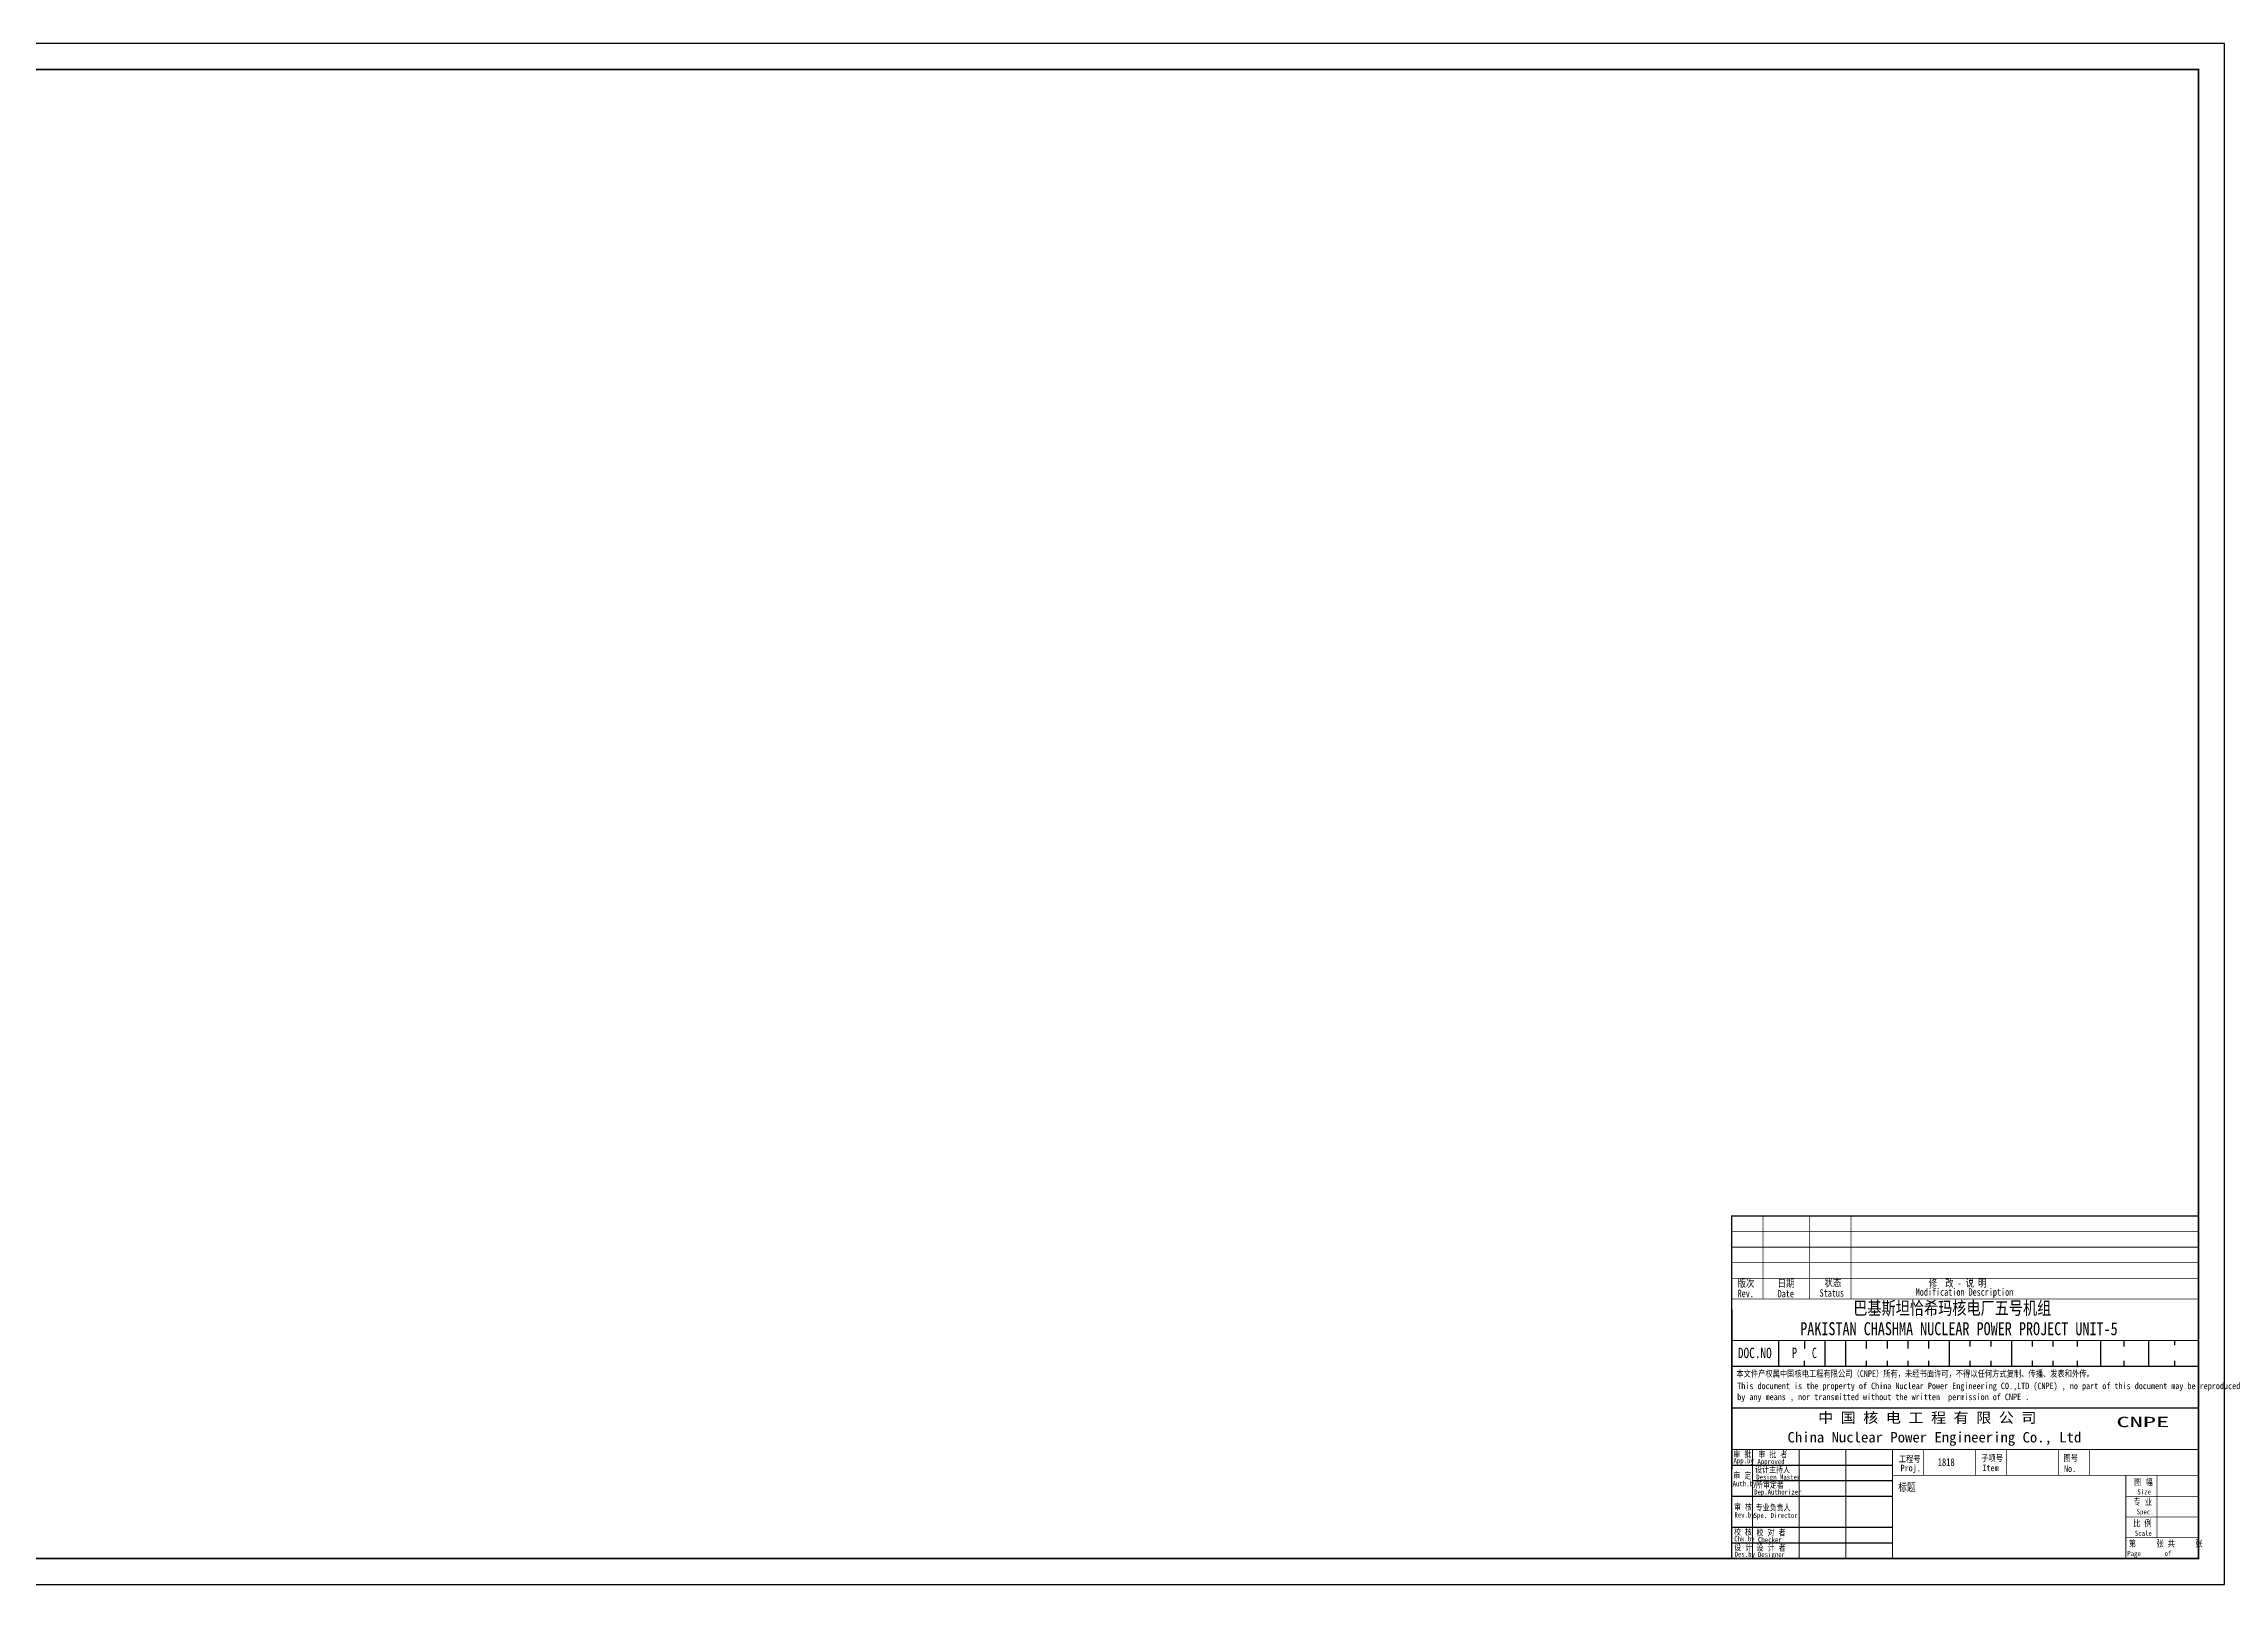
# Model space of a CAD drawing. Extents: x -146397 to -144715, y -1313836 to -1313242.
# Drawn here: x -145556 to -144715, y -1313836 to -1313242 of the extents above; entities that cross this region are included whole.
import ezdxf
from ezdxf.enums import TextEntityAlignment as Align

# ---------------------------------------------------------------- set-up
doc = ezdxf.new("R2010")
doc.units = 0
doc.header["$LTSCALE"] = 1000
doc.header["$MEASUREMENT"] = 0
doc.layers.get('0').update_dxf_attribs({"linetype": 'CONTINUOUS'})
for name, color, linetype in [('1', 7, 'CONTINUOUS'), ('PUB_TEXT', 7, 'CONTINUOUS'), ('图框', 4, 'CONTINUOUS')]:
    doc.layers.add(name, color=color, linetype=linetype)
doc.styles.add('宋体', font='', dxfattribs={"width": 0.7})
doc.styles.add('汉字', font='仿宋_GB2312.ttf', dxfattribs={"width": 0.8, "height": 4})
doc.styles.get('宋体').set_extended_font_data('SimSun')

msp = doc.modelspace()

# ---------------------------------------------------------------- linework, layer by layer
at = {"linetype": 'Continuous'}
msp.add_line((-144886.61, -1313742.14), (-144886.61, -1313752.14), dxfattribs=at)
msp.add_line((-144876.61, -1313742.14), (-144876.61, -1313745.14))
msp.add_lwpolyline([(-146396.61, -1313836.14), (-144714.61, -1313836.14), (-144714.61, -1313242.14), (-146396.61, -1313242.14)], close=True)
at = {"const_width": 0.65}
msp.add_lwpolyline([(-146371.61, -1313252.14), (-144724.61, -1313252.14), (-144724.61, -1313826.14), (-146371.61, -1313826.14)], close=True, dxfattribs=at)
at = {"layer": '1'}
for p, q in [((-144724.94, -1313692.78), (-144724.94, -1313692.78)), ((-144724.94, -1313692.78), (-144724.94, -1313692.78)), ((-144724.94, -1313692.78), (-144724.94, -1313692.78)), ((-144724.94, -1313692.78), (-144724.94, -1313692.78)), ((-144724.61, -1313766.08), (-144724.61, -1313692.78)), ((-144724.94, -1313720.78), (-144724.94, -1313720.78)), ((-144724.94, -1313720.78), (-144724.94, -1313720.78)), ((-144724.94, -1313720.78), (-144724.94, -1313720.78)), ((-144724.94, -1313720.78), (-144724.94, -1313720.78)), ((-144762.24, -1313751.93), (-144762.24, -1313741.93)), ((-144876.61, -1313743.14), (-144876.61, -1313743.14)), ((-144876.61, -1313752.14), (-144876.61, -1313749.93)), ((-144868.61, -1313752.14), (-144868.61, -1313742.14)), ((-144860.61, -1313752.14), (-144860.61, -1313742.14)), ((-144852.61, -1313745.14), (-144852.61, -1313742.14)), ((-144852.61, -1313752.14), (-144852.61, -1313749.93)), ((-144844.61, -1313745.14), (-144844.61, -1313742.14)), ((-144844.61, -1313752.14), (-144844.61, -1313749.93)), ((-144836.61, -1313745.14), (-144836.61, -1313742.14)), ((-144836.61, -1313752.14), (-144836.61, -1313749.93)), ((-144828.61, -1313745.14), (-144828.61, -1313742.14)), ((-144828.61, -1313752.14), (-144828.61, -1313749.93)), ((-144820.61, -1313752.14), (-144820.61, -1313742.14)), ((-144812.61, -1313744.43), (-144812.61, -1313742.14)), ((-144812.61, -1313752.14), (-144812.61, -1313749.93)), ((-144804.61, -1313744.43), (-144804.61, -1313742.14)), ((-144804.61, -1313752.14), (-144804.61, -1313749.93)), ((-144796.61, -1313752.14), (-144796.61, -1313742.14)), ((-144788.61, -1313744.43), (-144788.61, -1313742.14)), ((-144788.61, -1313752.14), (-144788.61, -1313749.93)), ((-144780.61, -1313744.43), (-144780.61, -1313742.14)), ((-144780.61, -1313752.14), (-144780.61, -1313749.93)), ((-144771.24, -1313744.43), (-144771.24, -1313742.14)), ((-144771.24, -1313752.43), (-144771.24, -1313749.93)), ((-144753.24, -1313744.43), (-144753.24, -1313742.43)), ((-144753.24, -1313751.93), (-144753.24, -1313749.93)), ((-144743.74, -1313752.14), (-144743.74, -1313742.14)), ((-144733.74, -1313743.93), (-144733.74, -1313742.03)), ((-144733.74, -1313751.93), (-144733.74, -1313749.93)), ((-144724.61, -1313752.14), (-144904.61, -1313752.14)), ((-144724.61, -1313826.14), (-144904.61, -1313826.14)), ((-144724.61, -1313826.14), (-144904.61, -1313826.14)), ((-144724.61, -1313826.14), (-144904.61, -1313826.14)), ((-144724.61, -1313826.14), (-144904.61, -1313826.14)), ((-144724.61, -1313826.14), (-144904.61, -1313826.14))]:
    msp.add_line(p, q, dxfattribs=at)
at = {"layer": '1', "color": 7}
for p, q in [((-144724.91, -1313707.9), (-144724.91, -1313707.9)), ((-144724.91, -1313707.9), (-144724.91, -1313707.9)), ((-144724.91, -1313707.9), (-144724.91, -1313707.9)), ((-144724.91, -1313707.9), (-144724.91, -1313707.9)), ((-144724.91, -1313735.9), (-144724.91, -1313735.9)), ((-144724.91, -1313735.9), (-144724.91, -1313735.9)), ((-144724.91, -1313735.9), (-144724.91, -1313735.9)), ((-144724.91, -1313735.9), (-144724.91, -1313735.9)), ((-144904.61, -1313790.14), (-144842.61, -1313790.14)), ((-144896.61, -1313796.14), (-144842.61, -1313796.14)), ((-144904.61, -1313802.14), (-144842.61, -1313802.14)), ((-144904.61, -1313814.14), (-144842.61, -1313814.14)), ((-144904.61, -1313820.14), (-144842.61, -1313820.14)), ((-144724.61, -1313826.14), (-144904.61, -1313826.14)), ((-144724.61, -1313826.14), (-144904.61, -1313826.14)), ((-144724.61, -1313826.14), (-144904.61, -1313826.14))]:
    msp.add_line(p, q, dxfattribs=at)
at = {"layer": '1', "color": 7, "ltscale": 0.8}
msp.add_line((-144904.61, -1313730.25), (-144904.61, -1313791.74), dxfattribs=at)
at = {"layer": '1', "color": 7, "const_width": 0.5}
for points in [[(-144904.61, -1313826.14), (-144724.61, -1313826.14), (-144724.61, -1313694.14), (-144904.61, -1313694.14)], [(-144904.61, -1313768.14), (-144724.61, -1313768.14), (-144724.61, -1313826.14), (-144904.61, -1313826.14)]]:
    msp.add_lwpolyline(points, close=True, dxfattribs=at)
at = {"layer": '1', "color": 7}
for points, const_width in [([(-144892.61, -1313694.14), (-144892.61, -1313726.14)], 0.3), ([(-144874.61, -1313694.14), (-144874.61, -1313726.14)], 0.3), ([(-144858.61, -1313694.14), (-144858.61, -1313726.14)], 0.3), ([(-144904.61, -1313700.14), (-144724.61, -1313700.14)], 0.3), ([(-144904.61, -1313706.14), (-144724.61, -1313706.14)], 0.3), ([(-144904.61, -1313712.14), (-144724.61, -1313712.14)], 0.3), ([(-144904.61, -1313718.14), (-144724.61, -1313718.14)], 0.3), ([(-144904.61, -1313726.14), (-144724.61, -1313726.14)], 0.3), ([(-144904.61, -1313742.14), (-144724.61, -1313742.14)], 0.3), ([(-144886.61, -1313742.14), (-144886.61, -1313752.14)], 0.3), ([(-144904.61, -1313752.14), (-144724.61, -1313752.14)], 0.3), ([(-144904.61, -1313752.14), (-144724.61, -1313752.14)], 0.3), ([(-144904.61, -1313784.14), (-144724.61, -1313784.14)], 0.3), ([(-144896.61, -1313784.14), (-144896.61, -1313826.14)], 0.3), ([(-144878.61, -1313784.14), (-144878.61, -1313826.14)], 0.3), ([(-144860.61, -1313784.14), (-144860.61, -1313826.14)], 0.3), ([(-144842.61, -1313784.14), (-144842.61, -1313826.14)], 0.3), ([(-144830.61, -1313784.14), (-144830.61, -1313794.14)], 0.25), ([(-144810.61, -1313784.14), (-144810.61, -1313794.14)], 0.25), ([(-144798.61, -1313784.14), (-144798.61, -1313794.14)], 0.25), ([(-144778.61, -1313784.14), (-144778.61, -1313794.14)], 0.25), ([(-144766.61, -1313784.14), (-144766.61, -1313794.14)], 0.25), ([(-144842.61, -1313794.14), (-144724.61, -1313794.14)], 0.3), ([(-144752.61, -1313794.14), (-144752.61, -1313826.14)], 0.3), ([(-144740.61, -1313794.14), (-144740.61, -1313818.14)], 0.25), ([(-144724.61, -1313802.14), (-144752.61, -1313802.14)], 0.25), ([(-144724.61, -1313810.14), (-144752.61, -1313810.14)], 0.25), ([(-144724.61, -1313818.14), (-144752.61, -1313818.14)], 0.25)]:
    msp.add_lwpolyline(points, dxfattribs=dict(at, const_width=const_width))
at = {"layer": '1', "const_width": 0.3}
msp.add_lwpolyline([(-144896.61, -1313784.14), (-144896.61, -1313826.14)], dxfattribs=at)
at = {"layer": '图框'}
msp.add_line((-144724.61, -1313826.14), (-144904.61, -1313826.14), dxfattribs=at)
msp.add_line((-144724.61, -1313826.14), (-144904.61, -1313826.14), dxfattribs=at)
msp.add_line((-144724.61, -1313826.14), (-144904.61, -1313826.14), dxfattribs=at)
msp.add_line((-144724.61, -1313826.14), (-144904.61, -1313826.14), dxfattribs=at)
msp.add_line((-144724.61, -1313826.14), (-144904.61, -1313826.14), dxfattribs=at)

# ---------------------------------------------------------------- texts
at = {"linetype": 'Continuous', "char_height": 4, "attachment_point": 5, "style": '宋体'}
for s, width, insert in [('P', 5.7748, (-144880.4, -1313746.86)), ('C', 6.7601, (-144872.74, -1313746.93))]:
    msp.add_mtext_dynamic_manual_height_columns(s, width=width, gutter_width=1, heights=[0], dxfattribs=dict(at, insert=insert))
at = {"layer": '1', "style": '汉字', "width": 0.8}
for s, height, p in [('版次', 2.88, (-144902.36, -1313721.48)), ('Rev.', 2.88, (-144902.36, -1313725.44)), ('Date', 2.88, (-144886.91, -1313725.5)), ('日期 ', 2.88, (-144886.91, -1313721.48)), ('Status', 2.88, (-144870.74, -1313725.23)), ('状态', 2.88, (-144868.83, -1313721.26)), ('Modification Description', 2.88, (-144833.66, -1313724.86)), ('修  改 - 说 明', 2.88, (-144828.66, -1313721.42)), ('巴基斯坦恰希玛核电厂五号机组', 5, (-144857.75, -1313732.13)), ('PAKISTAN CHASHMA NUCLEAR POWER PROJECT UNIT-5', 5, (-144878.22, -1313740.07)), ('App.by', 2, (-144903.94, -1313789.46)), ('审 批', 2.4, (-144903.97, -1313787.12)), ('设计主持人', 2.4, (-144895.62, -1313793.1)), ('Approved', 2, (-144894.71, -1313789.8)), ('审 批 者', 2.4, (-144894.39, -1313787.2)), ('Proj.', 2.5, (-144839.51, -1313792.53)), ('Item', 2.5, (-144807.94, -1313792.49)), ('No.', 2.5, (-144776.46, -1313792.78)), ('Auth.by', 2, (-144904.28, -1313798.3)), ('审 定', 2.4, (-144904.01, -1313795.42)), ('Dep.Authorizer', 2, (-144895.99, -1313801.53)), ('所审定者', 2.4, (-144895.3, -1313798.96)), ('Design Master', 2, (-144895.18, -1313795.78)), ('标题', 3, (-144840.43, -1313800.18)), ('图 幅', 2.5, (-144749.42, -1313797.87)), ('Size', 2, (-144748.16, -1313801.47)), ('审 核', 2.4, (-144903.77, -1313807.48)), ('Rev.by', 2, (-144903.6, -1313810.36)), ('Spe. Director', 2, (-144896.18, -1313810.56)), ('专业负责人', 2.4, (-144895.41, -1313807.71)), ('专 业', 2.5, (-144749.69, -1313805.56)), ('Spec.', 2, (-144748.44, -1313809.15)), ('校 核', 2.4, (-144903.76, -1313817.11)), ('Chk.by', 2, (-144903.67, -1313819.56)), ('校 对 者', 2.4, (-144895.08, -1313817.34)), ('比 例', 2.5, (-144749.82, -1313813.85)), ('Scale', 2, (-144749.14, -1313817.44)), ('设 计', 2.4, (-144903.68, -1313823.04)), ('Des.by', 2, (-144903.52, -1313825.5)), ('设 计 者', 2.4, (-144895.08, -1313823.19)), ('Designer', 2, (-144894.55, -1313825.62)), ('Checker', 2, (-144894.51, -1313819.92)), ('Page       of  ', 2, (-144752.06, -1313825.24)), ('第     张 共     张', 2.5, (-144751.46, -1313821.64))]:
    msp.add_text(s, height=height, dxfattribs=at).set_placement(p)
at = {"layer": '1', "color": 7, "style": '宋体', "width": 0.8}
msp.add_text('DOC.NO', height=4, dxfattribs=at).set_placement((-144902.26, -1313748.92))
at = {"layer": '1', "ltscale": 0.8, "style": '汉字', "width": 0.8}
for s, height, p in [('本文件产权属中国核电工程有限公司（CNPE）所有，未经书面许可，不得以任何方式复制、传播、发表和外传。', 2.5, (-144902.84, -1313756.14)), ('This document is the property of China Nuclear Power Engineering CO.,LTD (CNPE) , no part of this document may be reproduced ', 2.5, (-144902.52, -1313760.88)), ('by any means , nor transmitted without the written  permission of CNPE .', 2.5, (-144902.52, -1313765.12)), ('工程号', 2.5, (-144840.19, -1313789.02)), ('1818', 3, (-144825.17, -1313790.51)), ('子项号', 2.5, (-144808.39, -1313788.7)), ('图号', 2.5, (-144776.68, -1313788.63))]:
    msp.add_text(s, height=height, dxfattribs=at).set_placement(p)
at = {"layer": 'PUB_TEXT', "style": '汉字'}
for s, width, p, p2 in [('中 国 核 电 工 程 有 限 公 司', 1.049388, (-144871.32, -1313773.87), (-144787.09, -1313773.87)), ('CNPE', 1.843009, (-144756.27, -1313775.52), (-144735.86, -1313775.52)), ('China Nuclear Power Engineering Co., Ltd', 1.023647, (-144883.11, -1313781.42), (-144769.79, -1313781.42))]:
    msp.add_text(s, height=4, dxfattribs=dict(at, width=width)).set_placement(p, p2, align=Align.FIT)

doc.saveas('drawing.dxf')
